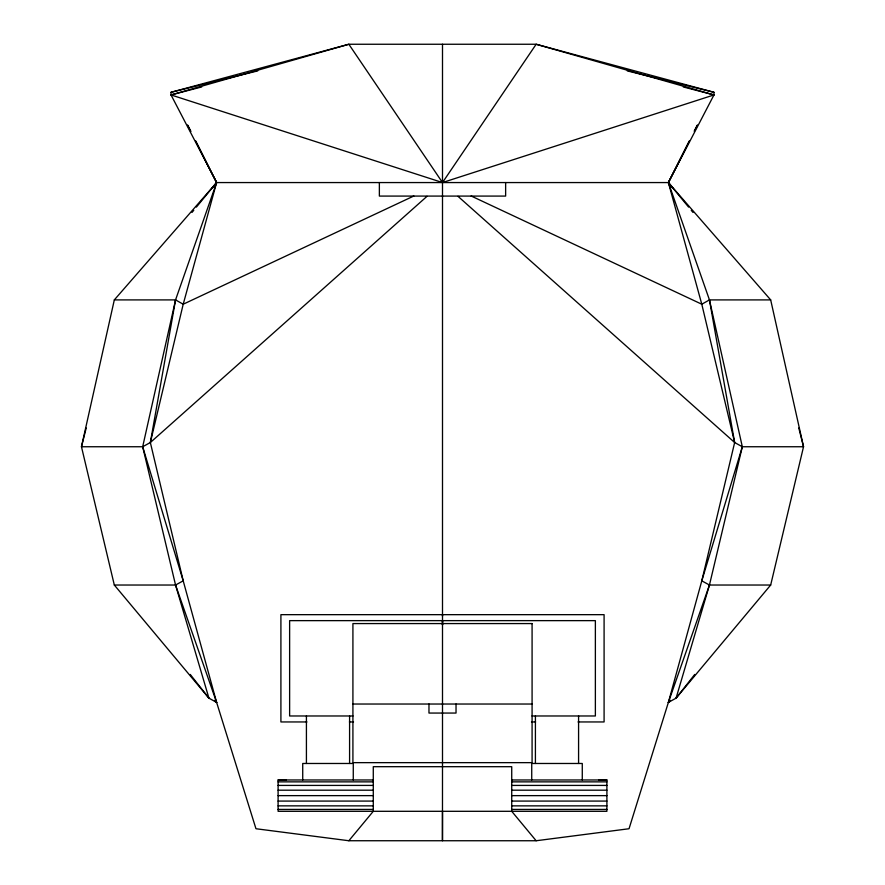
<?xml version="1.0" encoding="UTF-8"?>
<svg xmlns="http://www.w3.org/2000/svg" width="885" height="885" viewBox="0 0 885 885"><rect width="100%" height="100%" fill="white"/><g stroke="black" fill="none" stroke-linecap="round" stroke-linejoin="round"><path stroke-width="1.33" d="M442.5 762.549L442.467 840.75L442.5 811.291M442.5 616.17L442.5 196.359M442.5 44.25L442.5 196.083M442.71 624.622L442.821 620.639M212.389 187.985L216.615 182.553L114.32 299.904L81.464 446.748L142.684 446.748L150.35 442.522L175.551 299.904L216.615 182.553L195.673 141.08L216.615 182.553L183.206 304.219L150.35 442.522L183.206 580.837L216.626 702.424L255.964 828.736L348.856 840.739L536.155 840.75L629.036 828.736L668.374 702.424L701.794 580.837L742.316 446.748L709.449 299.904L668.385 182.553L689.327 141.08L668.385 182.553L672.611 187.985M86.221 427.986L81.464 446.748L114.32 585.029L175.551 585.029L216.626 702.424L208.926 698.154L175.551 585.029L142.684 446.748L175.551 299.904L114.32 299.904M770.68 299.904L709.449 299.904L734.65 442.522L701.794 580.837L709.449 585.029L770.68 585.029L803.536 446.748L770.68 299.904L668.385 182.553L688.596 207.09M709.449 585.029L668.374 702.424L676.074 698.154L709.449 585.029L742.316 446.748L734.65 442.522L457.987 196.326M215.398 185.031L216.615 182.564L171.037 94.938L171.037 92.283L348.845 44.25L536.155 44.25L713.963 92.283L713.963 94.938L668.385 182.564L701.794 304.219L734.65 442.522M668.385 702.436L670.067 700.256L668.374 702.424M694.736 674.458L676.074 698.154L770.68 585.029M192.001 212.422L193.76 210.298M196.404 207.09L216.615 182.553M348.856 840.739L373.282 811.291L373.282 766.687L511.729 766.698L511.729 811.313L536.144 840.739M150.35 442.522L427.012 196.326M709.449 299.904L701.794 304.219L471.174 196.005M175.551 585.029L183.206 580.837L142.684 446.748M413.826 196.005L183.206 304.219L175.551 299.904M713.963 94.938L442.5 182.553L171.037 94.938L348.845 44.25L442.5 182.553L536.155 44.25L713.963 94.938L683.275 86.951M171.037 94.938L201.725 86.951M171.037 92.283L257.745 70.9M598.625 780.139L606.9 779.973L606.9 811.302L278.1 811.302L278.1 779.973L373.271 779.973M216.615 182.564L668.385 182.564L669.602 185.031M742.316 446.748L803.536 446.748L798.779 427.986M352.916 704.029L532.084 704.029M352.982 715.976L289.627 715.976L289.627 620.639L595.373 620.639L595.373 715.976L532.018 715.976M306.951 721.95L280.91 721.95L280.91 614.666L604.09 614.666L604.09 721.95L578.049 721.95M349.42 721.95L353.535 721.95M531.465 721.95L535.58 721.95M511.729 779.973L606.9 779.973M278.1 781.864L373.271 781.864M511.729 781.864L606.9 781.864M278.1 785.415L373.271 785.415M511.729 785.415L606.9 785.415M278.1 790.194L373.271 790.194M511.729 790.194L606.9 790.194M278.1 795.637L373.271 795.637M511.729 795.637L606.9 795.637M278.1 801.08L373.271 801.08M511.729 801.08L606.9 801.08M278.1 805.859L373.271 805.87M511.729 805.87L606.9 805.859M278.1 809.421L373.271 809.421M511.729 809.421L606.9 809.421M278.1 779.973L286.375 780.139M627.255 70.9L713.963 92.283M114.32 585.029L208.926 698.154L190.264 674.458M691.24 210.298L692.999 212.422M216.626 702.424L214.867 700.289L216.615 702.436M442.179 620.639L442.29 624.622M582.275 779.973L582.275 763.478L531.73 763.478L531.73 779.973M578.58 715.976L578.58 763.478M535.414 715.976L535.414 763.478M505.634 182.553L505.634 196.083L379.366 196.083L379.366 182.553M456.029 704.029L456.029 713.056L428.971 713.056L428.971 704.029M442.5 614.666L442.5 620.639M442.5 623.571L442.5 762.649M353.27 779.973L353.27 763.478L302.725 763.478L302.725 779.973M349.586 715.976L349.586 763.478M306.42 715.976L306.42 763.478M697.325 125.216L694.249 131.323L697.336 125.227M532.084 623.571L352.916 623.571L352.916 762.649L532.084 762.649L532.084 623.571M190.751 131.323L187.675 125.216L190.751 131.323"/></g></svg>
